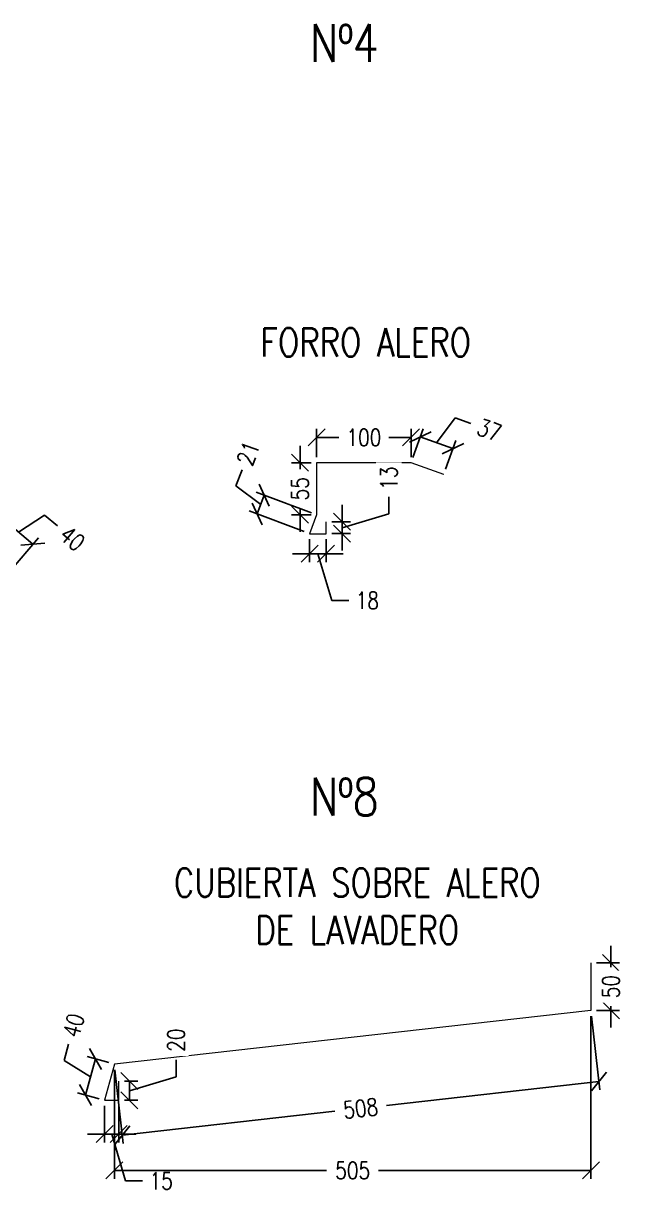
# Model space of a CAD drawing. Header units: metres. Extents: x -2 to 612, y -64 to 156.
# Drawn here: x 506.491 to 507.127, y 12.237 to 13.476 of the extents above; entities that cross this region are included whole.
import ezdxf

# ---------------------------------------------------------------- set-up
doc = ezdxf.new("R2010")
doc.units = ezdxf.units.M
doc.header["$LTSCALE"] = 5
doc.header["$MEASUREMENT"] = 0
doc.layers.get('0').update_dxf_attribs({"color": 30})
doc.layers.get('DEFPOINTS').update_dxf_attribs({"color": 210})
for name, color, linetype, lineweight in [('A-ANNO-DIMS', 3, 'Continuous', 18), ('A-ANNO-SYMB', 3, 'Continuous', 18), ('A-ANNO-TEXT', 3, 'Continuous', 18)]:
    doc.layers.add(name, color=color, linetype=linetype, lineweight=lineweight)
doc.styles.add('E-ROMANS', font='romans.shx', dxfattribs={"width": 0.8})
doc.dimstyles.new('E-0010_TICK_18', dxfattribs={"dimscale": 0.001, "dimtxt": 18, "dimasz": 18, "dimexe": 9, "dimexo": 6, "dimgap": 9, "dimtad": 0, "dimdec": 0, "dimlfac": 1000, "dimzin": 0, "dimdsep": 46, "dimtxsty": 'E-ROMANS', "dimblk": 'OBLIQUE', "dimcen": 9, "dimclrd": 256, "dimclre": 256, "dimclrt": 256, "dimadec": 0, "dimazin": 0, "dimtfac": 1, "dimtdec": 0, "dimtmove": 1, "dimatfit": 3, "dimldrblk": 'OPEN90', "dimfxl": 1, "dimtfill": 1, "dimtolj": 1, "dimtzin": 0, "dimarcsym": 0})

# ---------------------------------------------------------------- blocks, each defined once
blk = doc.blocks.new('_Oblique')
at = {"color": 0, "linetype": 'ByBlock', "lineweight": -2}
blk.add_line((-0.5, -0.5), (0.5, 0.5), dxfattribs=at)
blk = doc.blocks.new('*D1084')
at = {"layer": 'A-ANNO-DIMS', "lineweight": -2, "transparency": 16777216}
for p, q in [((506.4462, 12.9215), (506.4767, 12.9576)), ((506.5015, 12.9249), (506.4709, 12.9507)), ((506.4862, 12.9378), (506.5137, 12.9558)), ((506.5137, 12.9558), (506.5275, 12.9442)), ((506.4768, 12.8957), (506.5073, 12.9318))]:
    blk.add_line(p, q, dxfattribs=at)
at = {"layer": 'DEFPOINTS', "color": 0, "transparency": 16777216}
for p in [(506.4709, 12.9507), (506.4424, 12.9169), (506.4729, 12.8911)]:
    blk.add_point(p, dxfattribs=at)
at = {"layer": 'A-ANNO-DIMS', "lineweight": -2, "transparency": 16777216, "xscale": 0.018, "yscale": 0.018, "zscale": 0.018}
for p, rotation in [((506.4709, 12.9507), 139.8511034460539), ((506.5015, 12.9249), 319.8511034460539)]:
    blk.add_blockref('_Oblique', p, dxfattribs=dict(at, rotation=rotation))
at = {"layer": 'A-ANNO-DIMS', "transparency": 16777216, "insert": (506.5433, 12.9309), "char_height": 0.018, "attachment_point": 5, "rotation": 319.8511, "style": 'E-ROMANS', "bg_fill": 3, "box_fill_scale": 1.25, "bg_fill_color": 256, "bg_fill_true_color": 13158600, "bg_fill_transparency": 0}
blk.add_mtext('\\A1;40', dxfattribs=at)
blk = doc.blocks.new('_Open90')
at = {"color": 0, "linetype": 'ByBlock', "lineweight": -2}
for p, q in [((0, 0), (-1, 0)), ((-0.5, 0.5), (0, 0)), ((0, 0), (-0.5, -0.5))]:
    blk.add_line(p, q, dxfattribs=at)
blk = doc.blocks.new('*D1085')
at = {"layer": 'A-ANNO-DIMS', "lineweight": -2, "transparency": 16777216}
for p, q in [((506.9293, 13.0323), (506.9488, 13.0588)), ((506.9488, 13.0588), (506.9657, 13.0527)), ((506.9042, 13.0167), (506.915, 13.047)), ((506.9466, 13.0261), (506.912, 13.0385)), ((506.9389, 13.0043), (506.9497, 13.0346))]:
    blk.add_line(p, q, dxfattribs=at)
at = {"layer": 'DEFPOINTS', "color": 0, "transparency": 16777216}
for p in [(506.912, 13.0385), (506.9022, 13.0111), (506.9369, 12.9987)]:
    blk.add_point(p, dxfattribs=at)
at = {"layer": 'A-ANNO-DIMS', "lineweight": -2, "transparency": 16777216, "xscale": 0.018, "yscale": 0.018, "zscale": 0.018}
for p, rotation in [((506.912, 13.0385), 160.3643034917982), ((506.9466, 13.0261), 340.3643034917982)]:
    blk.add_blockref('_Oblique', p, dxfattribs=dict(at, rotation=rotation))
at = {"layer": 'A-ANNO-DIMS', "transparency": 16777216, "insert": (506.9852, 13.0458), "char_height": 0.018, "attachment_point": 5, "rotation": 340.3643, "style": 'E-ROMANS', "bg_fill": 3, "box_fill_scale": 1.25, "bg_fill_color": 256, "bg_fill_true_color": 13158600, "bg_fill_transparency": 0}
blk.add_mtext('\\A1;37', dxfattribs=at)
blk = doc.blocks.new('*D1086')
at = {"layer": 'A-ANNO-DIMS', "lineweight": -2, "transparency": 16777216}
for p, q in [((506.8022, 13.0171), (506.8022, 13.0469)), ((506.8022, 13.0379), (506.8257, 13.0379)), ((506.9022, 13.0379), (506.8787, 13.0379)), ((506.9022, 13.0171), (506.9022, 13.0469))]:
    blk.add_line(p, q, dxfattribs=at)
at = {"layer": 'DEFPOINTS', "color": 0, "transparency": 16777216}
for p in [(506.8022, 13.0379), (506.8022, 13.0111), (506.9022, 13.0111)]:
    blk.add_point(p, dxfattribs=at)
at = {"layer": 'A-ANNO-DIMS', "lineweight": -2, "transparency": 16777216, "xscale": 0.018, "yscale": 0.018, "zscale": 0.018, "rotation": 180}
blk.add_blockref('_Oblique', (506.8022, 13.0379), dxfattribs=at)
at = {"layer": 'A-ANNO-DIMS', "lineweight": -2, "transparency": 16777216, "xscale": 0.018, "yscale": 0.018, "zscale": 0.018}
blk.add_blockref('_Oblique', (506.9022, 13.0379), dxfattribs=at)
at = {"layer": 'A-ANNO-DIMS', "transparency": 16777216, "insert": (506.8522, 13.0379), "char_height": 0.018, "attachment_point": 5, "style": 'E-ROMANS', "bg_fill": 3, "box_fill_scale": 1.25, "bg_fill_color": 256, "bg_fill_true_color": 13158600, "bg_fill_transparency": 0}
blk.add_mtext('\\A1;100', dxfattribs=at)
blk = doc.blocks.new('*D1087')
at = {"layer": 'A-ANNO-DIMS', "lineweight": -2, "transparency": 16777216}
for p, q in [((506.7846, 13.0111), (506.7846, 13.0291)), ((506.7962, 13.0111), (506.7756, 13.0111)), ((506.7846, 13.0111), (506.7846, 13.0042)), ((506.7846, 12.9561), (506.7846, 12.9629)), ((506.7962, 12.9561), (506.7756, 12.9561)), ((506.7846, 12.9561), (506.7846, 12.9381))]:
    blk.add_line(p, q, dxfattribs=at)
at = {"layer": 'DEFPOINTS', "color": 0, "transparency": 16777216}
for p in [(506.8022, 13.0111), (506.7846, 12.9561), (506.8022, 12.9561)]:
    blk.add_point(p, dxfattribs=at)
at = {"layer": 'A-ANNO-DIMS', "lineweight": -2, "transparency": 16777216, "xscale": 0.018, "yscale": 0.018, "zscale": 0.018}
for p, rotation in [((506.7846, 13.0111), 270), ((506.7846, 12.9561), 90)]:
    blk.add_blockref('_Oblique', p, dxfattribs=dict(at, rotation=rotation))
at = {"layer": 'A-ANNO-DIMS', "transparency": 16777216, "insert": (506.7846, 12.9836), "char_height": 0.018, "attachment_point": 5, "rotation": 90, "style": 'E-ROMANS', "bg_fill": 3, "box_fill_scale": 1.25, "bg_fill_color": 256, "bg_fill_true_color": 13158600, "bg_fill_transparency": 0}
blk.add_mtext('\\A1;55', dxfattribs=at)
blk = doc.blocks.new('*D1088')
at = {"layer": 'A-ANNO-DIMS', "lineweight": -2, "transparency": 16777216}
for p, q in [((506.7167, 12.9868), (506.7231, 13.0037)), ((506.7429, 12.9669), (506.7167, 12.9868)), ((506.7966, 12.9582), (506.7382, 12.9801)), ((506.7466, 12.9769), (506.7391, 12.9569)), ((506.7891, 12.9382), (506.7307, 12.9601))]:
    blk.add_line(p, q, dxfattribs=at)
at = {"layer": 'DEFPOINTS', "color": 0, "transparency": 16777216}
for p in [(506.7391, 12.9569), (506.8022, 12.9561), (506.7947, 12.9361)]:
    blk.add_point(p, dxfattribs=at)
at = {"layer": 'A-ANNO-DIMS', "lineweight": -2, "transparency": 16777216, "xscale": 0.018, "yscale": 0.018, "zscale": 0.018}
for p, rotation in [((506.7466, 12.9769), 69.41299244617058), ((506.7391, 12.9569), 249.4129924461706)]:
    blk.add_blockref('_Oblique', p, dxfattribs=dict(at, rotation=rotation))
at = {"layer": 'A-ANNO-DIMS', "transparency": 16777216, "insert": (506.7296, 13.0211), "char_height": 0.018, "attachment_point": 5, "rotation": 69.413, "style": 'E-ROMANS', "bg_fill": 3, "box_fill_scale": 1.25, "bg_fill_color": 256, "bg_fill_true_color": 13158600, "bg_fill_transparency": 0}
blk.add_mtext('\\A1;21', dxfattribs=at)
blk = doc.blocks.new('*D1089')
at = {"layer": 'A-ANNO-DIMS', "lineweight": -2, "transparency": 16777216}
for p, q in [((506.7947, 12.9301), (506.7947, 12.9058)), ((506.8122, 12.9301), (506.8122, 12.9058)), ((506.7947, 12.9148), (506.7767, 12.9148)), ((506.7947, 12.9148), (506.8122, 12.9148)), ((506.7947, 12.9148), (506.8122, 12.9148)), ((506.8034, 12.9148), (506.8183, 12.8653)), ((506.8122, 12.9148), (506.8302, 12.9148)), ((506.8183, 12.8653), (506.8363, 12.8653))]:
    blk.add_line(p, q, dxfattribs=at)
at = {"layer": 'DEFPOINTS', "color": 0, "transparency": 16777216}
for p in [(506.7947, 12.9361), (506.8122, 12.9361), (506.8122, 12.9148)]:
    blk.add_point(p, dxfattribs=at)
at = {"layer": 'A-ANNO-DIMS', "lineweight": -2, "transparency": 16777216, "xscale": 0.018, "yscale": 0.018, "zscale": 0.018}
blk.add_blockref('_Oblique', (506.7947, 12.9148), dxfattribs=at)
at = {"layer": 'A-ANNO-DIMS', "lineweight": -2, "transparency": 16777216, "xscale": 0.018, "yscale": 0.018, "zscale": 0.018, "rotation": 180}
blk.add_blockref('_Oblique', (506.8122, 12.9148), dxfattribs=at)
at = {"layer": 'A-ANNO-DIMS', "transparency": 16777216, "insert": (506.8559, 12.8653), "char_height": 0.018, "attachment_point": 5, "style": 'E-ROMANS', "bg_fill": 3, "box_fill_scale": 1.25, "bg_fill_color": 256, "bg_fill_true_color": 13158600, "bg_fill_transparency": 0}
blk.add_mtext('\\A1;18', dxfattribs=at)
blk = doc.blocks.new('*D1090')
at = {"layer": 'A-ANNO-DIMS', "lineweight": -2, "transparency": 16777216}
for p, q in [((506.8787, 12.9572), (506.8787, 12.9752)), ((506.8292, 12.9486), (506.8292, 12.9666)), ((506.8182, 12.9486), (506.8382, 12.9486)), ((506.8292, 12.9423), (506.8787, 12.9572)), ((506.8292, 12.9361), (506.8292, 12.9486)), ((506.8292, 12.9361), (506.8292, 12.9486)), ((506.8182, 12.9361), (506.8382, 12.9361)), ((506.8292, 12.9361), (506.8292, 12.9181))]:
    blk.add_line(p, q, dxfattribs=at)
at = {"layer": 'DEFPOINTS', "color": 0, "transparency": 16777216}
for p in [(506.8122, 12.9486), (506.8292, 12.9486), (506.8122, 12.9361)]:
    blk.add_point(p, dxfattribs=at)
at = {"layer": 'A-ANNO-DIMS', "lineweight": -2, "transparency": 16777216, "xscale": 0.018, "yscale": 0.018, "zscale": 0.018}
for p, rotation in [((506.8292, 12.9486), 270), ((506.8292, 12.9361), 90)]:
    blk.add_blockref('_Oblique', p, dxfattribs=dict(at, rotation=rotation))
at = {"layer": 'A-ANNO-DIMS', "transparency": 16777216, "insert": (506.8787, 12.9948), "char_height": 0.018, "attachment_point": 5, "rotation": 90, "style": 'E-ROMANS', "bg_fill": 3, "box_fill_scale": 1.25, "bg_fill_color": 256, "bg_fill_true_color": 13158600, "bg_fill_transparency": 0}
blk.add_mtext('\\A1;13', dxfattribs=at)
blk = doc.blocks.new('*D1095')
at = {"layer": 'A-ANNO-DIMS', "lineweight": -2, "transparency": 16777216}
for p, q in [((507.0935, 12.4253), (507.1023, 12.347)), ((506.5885, 12.3685), (506.5973, 12.2902)), ((507.1013, 12.3559), (506.8762, 12.3306)), ((506.5963, 12.2991), (506.8215, 12.3245))]:
    blk.add_line(p, q, dxfattribs=at)
at = {"layer": 'DEFPOINTS', "color": 0, "transparency": 16777216}
for p in [(507.0928, 12.4313), (506.5879, 12.3745), (507.1013, 12.3559)]:
    blk.add_point(p, dxfattribs=at)
at = {"layer": 'A-ANNO-DIMS', "lineweight": -2, "transparency": 16777216, "xscale": 0.018, "yscale": 0.018, "zscale": 0.018}
for p, rotation in [((507.1013, 12.3559), 6.415840724589905), ((506.5963, 12.2991), 186.4158407245899)]:
    blk.add_blockref('_Oblique', p, dxfattribs=dict(at, rotation=rotation))
at = {"layer": 'A-ANNO-DIMS', "transparency": 16777216, "insert": (506.8488, 12.3275), "char_height": 0.018, "attachment_point": 5, "rotation": 6.4158, "style": 'E-ROMANS', "bg_fill": 3, "box_fill_scale": 1.25, "bg_fill_color": 256, "bg_fill_true_color": 13158600, "bg_fill_transparency": 0}
blk.add_mtext('\\A1;508', dxfattribs=at)
blk = doc.blocks.new('*D1096')
at = {"layer": 'A-ANNO-DIMS', "lineweight": -2, "transparency": 16777216}
for p, q in [((506.5346, 12.3781), (506.5393, 12.3955)), ((506.5625, 12.3608), (506.5346, 12.3781)), ((506.5677, 12.3799), (506.5573, 12.3416)), ((506.5821, 12.376), (506.559, 12.3823)), ((506.5717, 12.3377), (506.5486, 12.3439))]:
    blk.add_line(p, q, dxfattribs=at)
at = {"layer": 'DEFPOINTS', "color": 0, "transparency": 16777216}
for p in [(506.5879, 12.3745), (506.5573, 12.3416), (506.5775, 12.3361)]:
    blk.add_point(p, dxfattribs=at)
at = {"layer": 'A-ANNO-DIMS', "lineweight": -2, "transparency": 16777216, "xscale": 0.018, "yscale": 0.018, "zscale": 0.018, "rotation": 254.8169414138401}
blk.add_blockref('_Oblique', (506.5573, 12.3416), dxfattribs=at)
at = {"layer": 'A-ANNO-DIMS', "transparency": 16777216, "insert": (506.5447, 12.4154), "char_height": 0.018, "attachment_point": 5, "rotation": 74.8169, "style": 'E-ROMANS', "bg_fill": 3, "box_fill_scale": 1.25, "bg_fill_color": 256, "bg_fill_true_color": 13158600, "bg_fill_transparency": 0}
blk.add_mtext('\\A1;40', dxfattribs=at)
at = {"layer": 'A-ANNO-DIMS', "lineweight": -2, "transparency": 16777216, "xscale": 0.018, "yscale": 0.018, "zscale": 0.018, "rotation": 74.81694141384013}
blk.add_blockref('_Oblique', (506.5677, 12.3799), dxfattribs=at)
blk = doc.blocks.new('*D1097')
at = {"layer": 'A-ANNO-DIMS', "lineweight": -2, "transparency": 16777216}
for p, q in [((506.5775, 12.3301), (506.5775, 12.2913)), ((506.5925, 12.3301), (506.5925, 12.2913)), ((506.5775, 12.3003), (506.5595, 12.3003)), ((506.5775, 12.3003), (506.5925, 12.3003)), ((506.5775, 12.3003), (506.5925, 12.3003)), ((506.585, 12.3003), (506.5998, 12.2508)), ((506.5925, 12.3003), (506.6105, 12.3003)), ((506.5998, 12.2508), (506.6178, 12.2508))]:
    blk.add_line(p, q, dxfattribs=at)
at = {"layer": 'DEFPOINTS', "color": 0, "transparency": 16777216}
for p in [(506.5775, 12.3361), (506.5925, 12.3361), (506.5925, 12.3003)]:
    blk.add_point(p, dxfattribs=at)
at = {"layer": 'A-ANNO-DIMS', "lineweight": -2, "transparency": 16777216, "xscale": 0.018, "yscale": 0.018, "zscale": 0.018}
blk.add_blockref('_Oblique', (506.5775, 12.3003), dxfattribs=at)
at = {"layer": 'A-ANNO-DIMS', "lineweight": -2, "transparency": 16777216, "xscale": 0.018, "yscale": 0.018, "zscale": 0.018, "rotation": 180}
blk.add_blockref('_Oblique', (506.5925, 12.3003), dxfattribs=at)
at = {"layer": 'A-ANNO-DIMS', "transparency": 16777216, "insert": (506.6375, 12.2508), "char_height": 0.018, "attachment_point": 5, "style": 'E-ROMANS', "bg_fill": 3, "box_fill_scale": 1.25, "bg_fill_color": 256, "bg_fill_true_color": 13158600, "bg_fill_transparency": 0}
blk.add_mtext('\\A1;15', dxfattribs=at)
blk = doc.blocks.new('*D1098')
at = {"layer": 'A-ANNO-DIMS', "lineweight": -2, "transparency": 16777216}
for p, q in [((506.6532, 12.3611), (506.6532, 12.3791)), ((506.5985, 12.3564), (506.6127, 12.3564)), ((506.6037, 12.3462), (506.6532, 12.3611)), ((506.6037, 12.3361), (506.6037, 12.3564)), ((506.5985, 12.3361), (506.6127, 12.3361))]:
    blk.add_line(p, q, dxfattribs=at)
at = {"layer": 'DEFPOINTS', "color": 0, "transparency": 16777216}
for p in [(506.5925, 12.3564), (506.6037, 12.3564), (506.5925, 12.3361)]:
    blk.add_point(p, dxfattribs=at)
at = {"layer": 'A-ANNO-DIMS', "lineweight": -2, "transparency": 16777216, "xscale": 0.018, "yscale": 0.018, "zscale": 0.018}
for p, rotation in [((506.6037, 12.3564), 90), ((506.6037, 12.3361), 270)]:
    blk.add_blockref('_Oblique', p, dxfattribs=dict(at, rotation=rotation))
at = {"layer": 'A-ANNO-DIMS', "transparency": 16777216, "insert": (506.6532, 12.3998), "char_height": 0.018, "attachment_point": 5, "rotation": 90, "style": 'E-ROMANS', "bg_fill": 3, "box_fill_scale": 1.25, "bg_fill_color": 256, "bg_fill_true_color": 13158600, "bg_fill_transparency": 0}
blk.add_mtext('\\A1;20', dxfattribs=at)
blk = doc.blocks.new('*D1099')
at = {"layer": 'A-ANNO-DIMS', "lineweight": -2, "transparency": 16777216}
for p, q in [((507.114, 12.4815), (507.114, 12.4995)), ((507.0988, 12.4815), (507.123, 12.4815)), ((507.114, 12.4815), (507.114, 12.477)), ((507.0988, 12.4313), (507.123, 12.4313)), ((507.114, 12.4313), (507.114, 12.4357)), ((507.114, 12.4313), (507.114, 12.4133))]:
    blk.add_line(p, q, dxfattribs=at)
at = {"layer": 'DEFPOINTS', "color": 0, "transparency": 16777216}
for p in [(507.0928, 12.4815), (507.114, 12.4815), (507.0928, 12.4313)]:
    blk.add_point(p, dxfattribs=at)
at = {"layer": 'A-ANNO-DIMS', "lineweight": -2, "transparency": 16777216, "xscale": 0.018, "yscale": 0.018, "zscale": 0.018}
for p, rotation in [((507.114, 12.4815), 270), ((507.114, 12.4313), 90)]:
    blk.add_blockref('_Oblique', p, dxfattribs=dict(at, rotation=rotation))
at = {"layer": 'A-ANNO-DIMS', "transparency": 16777216, "insert": (507.114, 12.4564), "char_height": 0.018, "attachment_point": 5, "rotation": 90, "style": 'E-ROMANS', "bg_fill": 3, "box_fill_scale": 1.25, "bg_fill_color": 256, "bg_fill_true_color": 13158600, "bg_fill_transparency": 0}
blk.add_mtext('\\A1;50', dxfattribs=at)
blk = doc.blocks.new('*D106')
at = {"layer": 'A-ANNO-DIMS', "lineweight": -2, "transparency": 16777216}
for p, q in [((507.0928, 12.4253), (507.0928, 12.2528)), ((506.5879, 12.3685), (506.5879, 12.2528)), ((506.5879, 12.2618), (506.8128, 12.2618)), ((507.0928, 12.2618), (506.8679, 12.2618))]:
    blk.add_line(p, q, dxfattribs=at)
at = {"layer": 'DEFPOINTS', "color": 0, "transparency": 16777216}
for p in [(507.0928, 12.4313), (506.5879, 12.3745), (506.5879, 12.2618)]:
    blk.add_point(p, dxfattribs=at)
at = {"layer": 'A-ANNO-DIMS', "lineweight": -2, "transparency": 16777216, "xscale": 0.018, "yscale": 0.018, "zscale": 0.018, "rotation": 180}
blk.add_blockref('_Oblique', (506.5879, 12.2618), dxfattribs=at)
at = {"layer": 'A-ANNO-DIMS', "lineweight": -2, "transparency": 16777216, "xscale": 0.018, "yscale": 0.018, "zscale": 0.018}
blk.add_blockref('_Oblique', (507.0928, 12.2618), dxfattribs=at)
at = {"layer": 'A-ANNO-DIMS', "transparency": 16777216, "insert": (506.8404, 12.2618), "char_height": 0.018, "attachment_point": 5, "style": 'E-ROMANS', "bg_fill": 3, "box_fill_scale": 1.25, "bg_fill_color": 256, "bg_fill_true_color": 13158600, "bg_fill_transparency": 0}
blk.add_mtext('\\A1;505', dxfattribs=at)

msp = doc.modelspace()

# ---------------------------------------------------------------- linework, layer by layer
at = {"layer": 'A-ANNO-SYMB'}
for points in [[(506.93685, 12.99869), (506.93685, 12.99869), (506.90219, 13.01105), (506.80219, 13.01105), (506.80219, 12.95605), (506.79468, 12.93605), (506.81219, 12.93605)], [(506.81219, 12.93605), (506.81219, 12.94857)], [(507.0928, 12.48152), (507.09285, 12.43125), (506.58787, 12.37447), (506.57745, 12.33609), (506.5925, 12.33609), (506.5925, 12.3564)]]:
    msp.add_lwpolyline(points, dxfattribs=at)

# ---------------------------------------------------------------- texts
at = {"layer": 'A-ANNO-TEXT', "attachment_point": 2, "style": 'E-ROMANS'}
for s, insert, char_height in [('Nº4', (506.83146, 13.47569), 0.04), ('FORRO ALERO', (506.85421, 13.15378), 0.03), ('Nº8', (506.83146, 12.67765), 0.04), ('CUBIERTA SOBRE ALERO\\PDE LAVADERO', (506.84527, 12.58149), 0.03)]:
    msp.add_mtext(s, dxfattribs=dict(at, insert=insert, char_height=char_height))

# ---------------------------------------------------------------- dimensions: what is measured, and where the dimension line sits
at = {"layer": 'A-ANNO-DIMS'}
dim = msp.add_aligned_dim(p1=(506.47293, 12.89114), p2=(506.44236, 12.91693), distance=-0.04424, dimstyle='E-0010_TICK_18', dxfattribs=at)
dim.commit()
dim.dimension.update_dxf_attribs({"geometry": '*D1084', "text_midpoint": (506.53434, 12.93842)})

# ---------------------------------------------------------------- next in the draw order: dimensions: what is measured, and where the dimension line sits
for p1, p2, distance, picture, middle in [((506.93685, 12.99869), (506.90219, 13.01105), -0.02912, '*D1085', (506.97422, 13.04971)), ((506.58787, 12.37447), (507.09285, 12.43125), -0.0758, '*D1095', (506.84883, 12.32754))]:
    dim = msp.add_aligned_dim(p1=p1, p2=p2, distance=distance, dimstyle='E-0010_TICK_18', dxfattribs=at)
    dim.commit()
    dim.dimension.update_dxf_attribs({"geometry": picture, "text_midpoint": middle})

# ---------------------------------------------------------------- next in the draw order: dimensions: what is measured, and where the dimension line sits
for base, p1, p2, angle, picture, middle in [((506.80219, 13.03794), (506.90219, 13.01105), (506.80219, 13.01105), 180, '*D1086', (506.85219, 13.03794)), ((507.11396, 12.48152), (507.09285, 12.43125), (507.0928, 12.48152), 90, '*D1099', (507.11396, 12.45639))]:
    dim = msp.add_linear_dim(base=base, p1=p1, p2=p2, angle=angle, dimstyle='E-0010_TICK_18', dxfattribs=at)
    dim.commit()
    dim.dimension.update_dxf_attribs({"geometry": picture, "text_midpoint": middle})
dim = msp.add_aligned_dim(p1=(506.58787, 12.37447), p2=(506.57745, 12.33609), distance=-0.02091, dimstyle='E-0010_TICK_18', dxfattribs=at)
dim.commit()
dim.dimension.update_dxf_attribs({"geometry": '*D1096', "text_midpoint": (506.54163, 12.40418)})

# ---------------------------------------------------------------- next in the draw order: dimensions: what is measured, and where the dimension line sits
dim = msp.add_linear_dim(base=(506.78461, 12.95605), p1=(506.80219, 13.01105), p2=(506.80219, 12.95605), angle=90, dimstyle='E-0010_TICK_18', dxfattribs=at)
dim.commit()
dim.dimension.update_dxf_attribs({"geometry": '*D1087', "text_midpoint": (506.78461, 12.98355)})
dim = msp.add_linear_dim(base=(506.5925, 12.30029), p1=(506.57745, 12.33609), p2=(506.5925, 12.33609), dimstyle='E-0010_TICK_18', dxfattribs=at)
dim.commit()
dim.dimension.update_dxf_attribs({"geometry": '*D1097', "text_midpoint": (506.62683, 12.25079)})

# ---------------------------------------------------------------- next in the draw order: dimensions: what is measured, and where the dimension line sits
dim = msp.add_aligned_dim(p1=(506.80219, 12.95605), p2=(506.79468, 12.93605), distance=-0.05934, dimstyle='E-0010_TICK_18', dxfattribs=at)
dim.commit()
dim.dimension.update_dxf_attribs({"geometry": '*D1088', "text_midpoint": (506.72622, 13.01212)})
dim = msp.add_linear_dim(base=(506.60371, 12.3564), p1=(506.5925, 12.33609), p2=(506.5925, 12.3564), angle=90, dimstyle='E-0010_TICK_18', dxfattribs=at)
dim.commit()
dim.dimension.update_dxf_attribs({"geometry": '*D1098', "text_midpoint": (506.65321, 12.3881)})

# ---------------------------------------------------------------- next in the draw order: dimensions: what is measured, and where the dimension line sits
dim = msp.add_linear_dim(base=(506.81219, 12.91475), p1=(506.79468, 12.93605), p2=(506.81219, 12.93605), angle=180, dimstyle='E-0010_TICK_18', dxfattribs=at)
dim.commit()
dim.dimension.update_dxf_attribs({"geometry": '*D1089', "text_midpoint": (506.84529, 12.86525)})
dim = msp.add_linear_dim(base=(506.58787, 12.26178), p1=(507.09285, 12.43125), p2=(506.58787, 12.37447), dimstyle='E-0010_TICK_18', dxfattribs=at)
dim.commit()
dim.dimension.update_dxf_attribs({"geometry": '*D106', "text_midpoint": (506.84036, 12.26178)})

# ---------------------------------------------------------------- next in the draw order: dimensions: what is measured, and where the dimension line sits
dim = msp.add_linear_dim(base=(506.82924, 12.94857), p1=(506.81219, 12.93605), p2=(506.81219, 12.94857), angle=90, dimstyle='E-0010_TICK_18', dxfattribs=at)
dim.commit()
dim.dimension.update_dxf_attribs({"geometry": '*D1090', "text_midpoint": (506.87874, 12.98416)})

doc.saveas('drawing.dxf')
